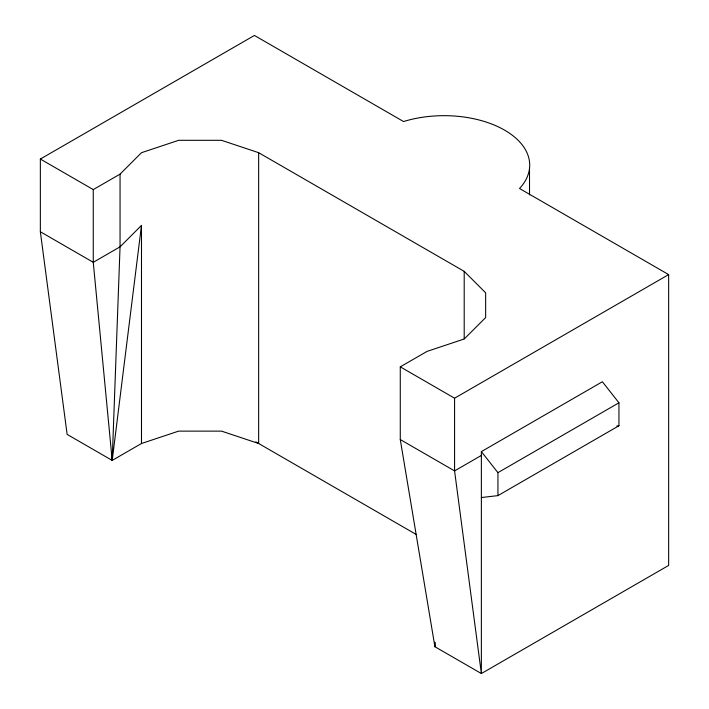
<?xml version="1.0" encoding="UTF-8"?>
<svg xmlns="http://www.w3.org/2000/svg" width="709" height="709" viewBox="0 0 709 709"><rect width="100%" height="100%" fill="white"/><g stroke="black" fill="none" stroke-linecap="round" stroke-linejoin="round"><path stroke-width="1.06" d="M40.351 231.746L93.26 262.303L120.051 246.838L141.49 225.391L112.199 460.416L67.133 434.395L40.351 231.746L40.351 159.046L254.425 35.45L403.545 121.549A85.665 49.462 0 0 1 504.622 130.155A85.665 49.462 0 0 1 519.529 188.505L668.649 274.605L668.649 565.419L481.367 673.55L434.909 646.732L400.275 439.553L400.275 366.845L427.066 351.38L464.2 338.999L485.647 317.561L485.647 292.799L464.2 271.361L258.652 152.692L221.518 140.311L178.633 140.311L141.49 152.692L120.051 174.13L93.26 189.595L40.351 159.046M258.652 152.692L258.652 443.506L221.518 431.125L178.633 431.125L141.49 443.506L112.199 460.416L93.26 262.303L93.26 189.595M400.275 366.845L454.575 398.201L668.649 274.605M454.575 398.201L454.575 470.9L481.367 673.55L481.367 451.615L602.375 381.743L618.948 402.792L618.948 425.754L497.94 495.618L481.367 497.532M481.367 455.435L454.575 470.9L400.275 439.553M497.94 495.618L497.94 472.655L618.948 402.792M616.874 425.994L618.948 425.754M255.807 441.858L416.405 534.577M481.367 451.615L497.94 472.655M434.759 642.319L434.909 646.732L434.909 642.301M529.517 168.414L529.517 194.86M464.2 271.361L464.2 338.813M141.49 225.391L141.49 443.506M120.051 174.13L120.051 246.838L112.199 460.416L112.199 457.092"/></g></svg>
